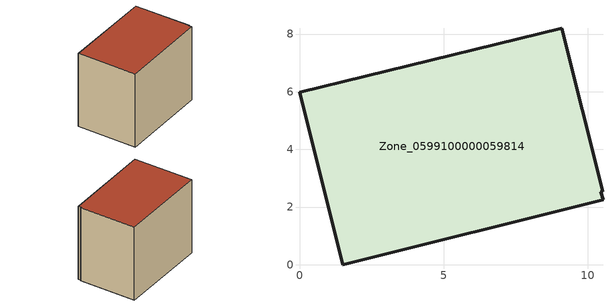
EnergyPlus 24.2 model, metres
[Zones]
Zone_0599100000059814
 floor ground (C_G): 10.51,2.55 10.45,2.54 10.52,2.25 1.5,0 0,5.99 9.09,8.2 z0
 wall outside (C_F): 10.51,2.55 9.09,8.2 0,5.99 1.5,0 10.52,2.25 10.45,2.54 10.51,2.55 z0:7.96
 roof outside (C_R): 10.45,2.54 10.51,2.55 9.09,8.2 0,5.99 1.5,0 10.52,2.25 z7.96
[BUILDING]
Pand.0599100000059814: North Axis=0; Terrain=City; Loads Convergence Tolerance Value=0.04; Temperature Convergence Tolerance Value=0.4; Solar Distribution=FullExterior; Maximum Number of Warmup Days=25; Minimum Number of Warmup Days=1
[Site:Location]
Rotterdam.The.Hague.AP_ZH_NLD Design_Conditions: Latitude=51.96; Longitude=4.45; Time Zone=1; Elevation=-4.5
[SITE:GROUNDTEMPERATURE:BUILDINGSURFACE]
18, 18, 18, 18, 18, 18, 18, 18, 18, 18, 18, 18
[MATERIAL] Thermal Absorptance=0.9; Solar Absorptance=0.7; Visible Absorptance=0.7
Name | Roughness | Thickness | Conductivity | Density | Specific Heat
G.TI.1965-1974 | MediumSmooth | 0.15 | 0.882353 | 540 | 1210
F.TI.1965-1974 | Rough | 0.3 | 0.697674 | 1920 | 840
R.TI.1965-1974 | MediumRough | 0.2 | 0.232558 | 1500 | 1000
[CONSTRUCTION]
C_G: G.TI.1965-1974
C_F: F.TI.1965-1974
C_R: R.TI.1965-1974
[ZONE]
Zone_0599100000059814: Type=1; Multiplier=1; Ceiling Height=Autocalculate; Volume=Autocalculate; Floor Area=autocalculate; Part of Total Floor Area=Yes
[ZONEINFILTRATION:DESIGNFLOWRATE]
Infil_Zone_0599100000059814: Zone or ZoneList or Space or SpaceList=Zone_0599100000059814; Schedule=AlwaysOn; Design Flow Rate Calculation Method=Flow/Area; Flow Rate per Floor Area=0.003; Constant Term Coefficient=1; Temperature Term Coefficient=0; Velocity Term Coefficient=0; Velocity Squared Term Coefficient=0
[HVACTEMPLATE:ZONE:IDEALLOADSAIRSYSTEM]
Zone_0599100000059814: Maximum Heating Supply Air Temperature=50; Minimum Cooling Supply Air Temperature=13; Maximum Heating Supply Air Humidity Ratio=0.0156; Minimum Cooling Supply Air Humidity Ratio=0.0077; Heating Limit=NoLimit; Cooling Limit=NoLimit; Dehumidification Control Type=ConstantSensibleHeatRatio; Cooling Sensible Heat Ratio=0.7; Dehumidification Setpoint=60; Humidification Control Type=None; Humidification Setpoint=30; Outdoor Air Method=None; Outdoor Air Flow Rate per Person=0.00944; Outdoor Air Flow Rate per Zone Floor Area=0; Outdoor Air Flow Rate per Zone=0; Demand Controlled Ventilation Type=None; Outdoor Air Economizer Type=NoEconomizer; Heat Recovery Type=None; Sensible Heat Recovery Effectiveness=0.7; Latent Heat Recovery Effectiveness=0.65
[ZONECONTROL:THERMOSTAT]
ThermostatControl_Zone_0599100000059814: Zone or ZoneList=Zone_0599100000059814; Control Type Schedule=DualSetpointControlType; Control 1=Thermostat_Zone_0599100000059814; Temperature Difference Between Cutout And Setpoint=0
[THERMOSTATSETPOINT:DUALSETPOINT]
Thermostat_Zone_0599100000059814: Heating Setpoint Temperature Schedule=HeatingSetpoint_Zone_0599100000059814; Cooling Setpoint Temperature Schedule=CoolingSetpoint_Zone_0599100000059814
[SCHEDULE:COMPACT]
HeatingSetpoint_Zone_0599100000059814: Through: 12/31, For: AllDays, Until: 24:00, 21
CoolingSetpoint_Zone_0599100000059814: Through: 12/31, For: AllDays, Until: 24:00, 24
DualSetpointControlType: Through: 12/31, For: AllDays, Until: 24:00, 4
AlwaysOn: Through: 12/31, For: AllDays, Until: 24:00, 1
